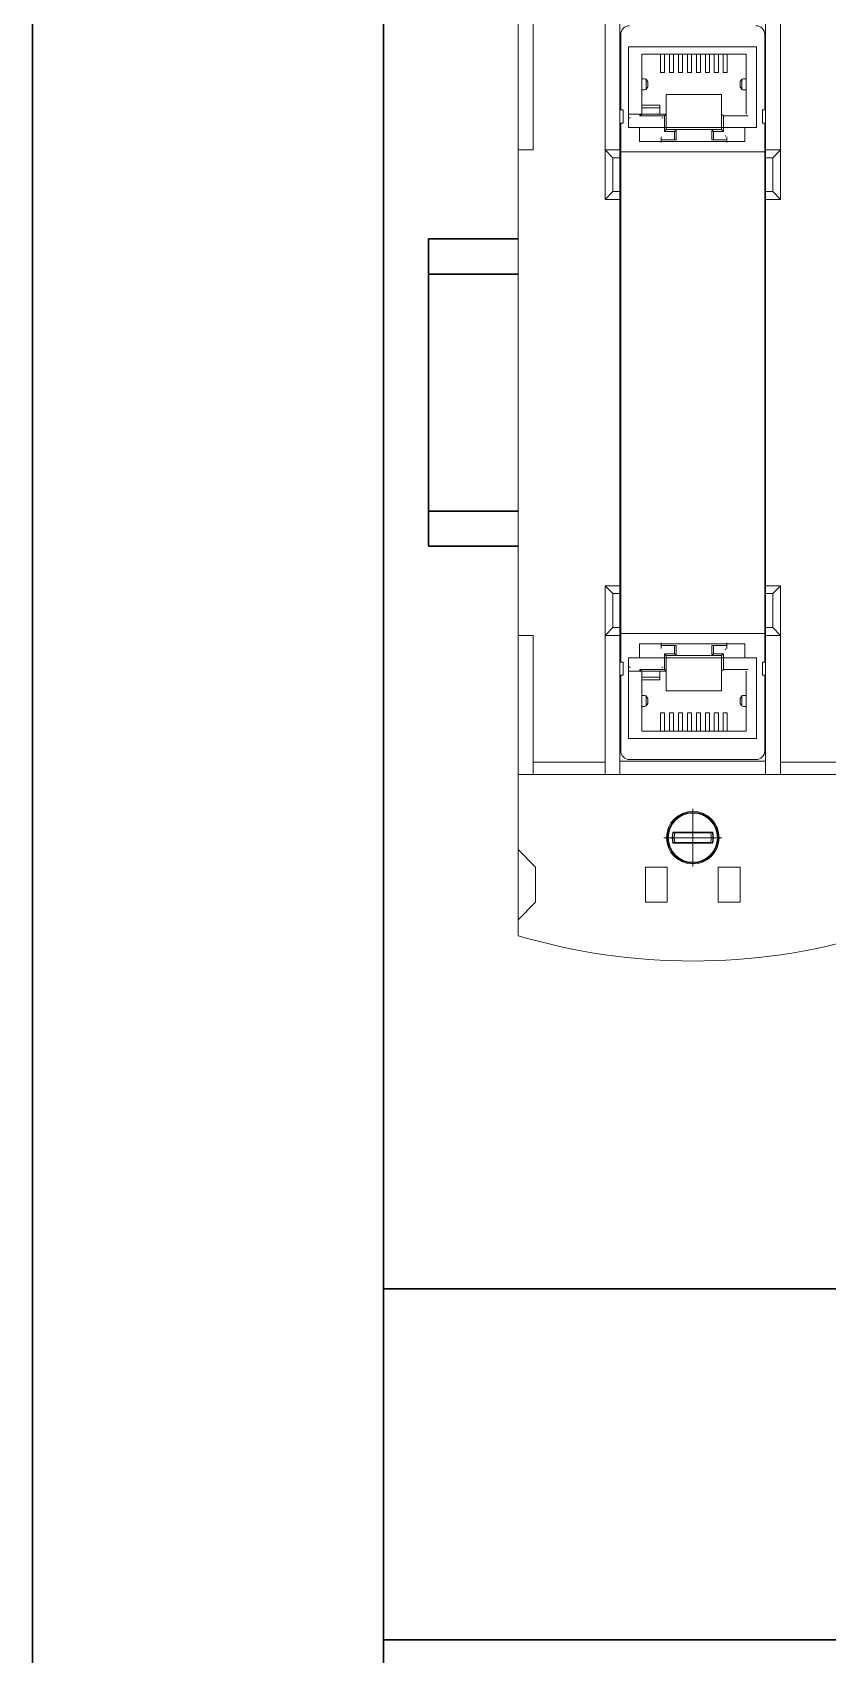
# Model space of a CAD drawing. Header units: millimetres. Extents: x -6000 to 26000, y -6000 to 26000.
# Drawn here: x 78.11 to 90.7, y -2343.78 to -2318.07 of the extents above; entities that cross this region are included whole.
import ezdxf

# ---------------------------------------------------------------- set-up
doc = ezdxf.new("R2010")
doc.units = ezdxf.units.MM
doc.header["$MEASUREMENT"] = 0
doc.linetypes.add('DOT_CENTER', pattern=[14, 12, -1, 0, -1])
for name, color, linetype, lineweight in [('Чертеж и Рисунок_Ном._пера__2', 8, 'Continuous', 15), ('Чертеж и Рисунок_Ном._пера__21', 7, 'Continuous', 30), ('Чертеж и Рисунок_Ном._пера__7', 7, 'Continuous', 15)]:
    doc.layers.add(name, color=color, linetype=linetype, lineweight=lineweight)

msp = doc.modelspace()

# ---------------------------------------------------------------- linework, layer by layer
at = {"layer": 'Чертеж и Рисунок_Ном._пера__2', "color": 8, "linetype": 'DOT_CENTER', "lineweight": 15}
for p, q in [((88.569, -2330.371), (88.569, -2331.289)), ((89.028, -2330.83), (88.11, -2330.83))]:
    msp.add_line(p, q, dxfattribs=at)
at = {"layer": 'Чертеж и Рисунок_Ном._пера__2', "color": 8, "linetype": 'Continuous', "lineweight": 15}
msp.add_circle((88.569, -2330.83), 0.39, dxfattribs=at)
for radius, start, end in [(0.319, 165.6045, 194.3955), (0.293, 164.6084, 195.3916), (0.293, 344.6084, 15.3916), (0.319, 345.6045, 14.3955)]:
    msp.add_arc((88.569, -2330.83), radius, start, end, dxfattribs=at)
at = {"layer": 'Чертеж и Рисунок_Ном._пера__21', "color": 7, "linetype": 'Continuous', "lineweight": 30}
for p, q in [((78.105, -2378.37), (78.105, -2265.604)), ((83.67, -2265.604), (83.67, -2378.37)), ((84.381, -2321.342), (85.8, -2321.342)), ((84.381, -2326.212), (84.381, -2321.342)), ((84.381, -2321.899), (85.8, -2321.899)), ((84.381, -2325.655), (84.381, -2321.899)), ((85.8, -2325.655), (84.381, -2325.655)), ((85.8, -2326.212), (84.381, -2326.212)), ((83.67, -2337.978), (154.569, -2337.978)), ((83.67, -2343.542), (83.67, -2337.978)), ((154.569, -2343.542), (83.67, -2343.542))]:
    msp.add_line(p, q, dxfattribs=at)
at = {"layer": 'Чертеж и Рисунок_Ном._пера__7', "color": 7, "linetype": 'Continuous', "lineweight": 15}
for p, q in [((85.8, -2319.93), (85.8, -2317.725)), ((86.037, -2319.93), (86.037, -2317.918)), ((87.178, -2317.918), (87.178, -2319.93)), ((87.414, -2317.937), (87.414, -2318.212)), ((89.723, -2318.212), (89.723, -2317.937)), ((89.96, -2317.918), (89.96, -2319.93)), ((87.414, -2318.212), (87.414, -2319.297)), ((87.428, -2318.212), (87.414, -2318.212)), ((87.428, -2318.101), (87.428, -2319.297)), ((89.71, -2319.297), (89.71, -2318.101)), ((89.723, -2318.212), (89.71, -2318.212)), ((89.723, -2319.297), (89.723, -2318.212)), ((87.759, -2319.363), (87.759, -2318.413)), ((89.416, -2318.413), (87.759, -2318.413)), ((88.059, -2318.705), (88.059, -2318.413)), ((88.123, -2318.705), (88.123, -2318.413)), ((88.201, -2318.705), (88.201, -2318.413)), ((88.265, -2318.705), (88.265, -2318.413)), ((88.343, -2318.705), (88.343, -2318.413)), ((88.407, -2318.705), (88.407, -2318.413)), ((88.485, -2318.705), (88.485, -2318.413)), ((88.549, -2318.705), (88.549, -2318.413)), ((88.627, -2318.705), (88.627, -2318.413)), ((88.691, -2318.705), (88.691, -2318.413)), ((88.768, -2318.705), (88.768, -2318.413)), ((88.832, -2318.705), (88.832, -2318.413)), ((88.91, -2318.705), (88.91, -2318.413)), ((88.974, -2318.705), (88.974, -2318.413)), ((89.052, -2318.705), (89.052, -2318.413)), ((89.116, -2318.705), (89.116, -2318.413)), ((89.416, -2319.363), (89.416, -2318.413)), ((88.123, -2318.705), (88.059, -2318.705)), ((88.265, -2318.705), (88.201, -2318.705)), ((88.407, -2318.705), (88.343, -2318.705)), ((88.549, -2318.705), (88.485, -2318.705)), ((88.691, -2318.705), (88.627, -2318.705)), ((88.832, -2318.705), (88.768, -2318.705)), ((88.974, -2318.705), (88.91, -2318.705)), ((89.116, -2318.705), (89.052, -2318.705)), ((87.828, -2318.811), (87.828, -2318.971)), ((87.828, -2318.811), (87.854, -2318.85)), ((87.828, -2318.971), (87.854, -2318.932)), ((87.857, -2318.874), (87.857, -2318.908)), ((89.318, -2318.874), (89.318, -2318.908)), ((89.347, -2318.811), (89.321, -2318.85)), ((89.347, -2318.971), (89.321, -2318.932)), ((89.347, -2318.811), (89.347, -2318.971)), ((88.047, -2319.224), (87.759, -2319.224)), ((88.047, -2319.266), (87.759, -2319.266)), ((88.047, -2319.363), (88.047, -2319.224)), ((88.149, -2319.609), (88.149, -2319.053)), ((89.026, -2319.053), (88.149, -2319.053)), ((89.026, -2319.609), (89.026, -2319.053)), ((87.414, -2319.297), (87.414, -2319.506)), ((87.463, -2319.297), (87.414, -2319.297)), ((87.414, -2319.506), (87.463, -2319.506)), ((87.414, -2319.506), (87.414, -2319.93)), ((87.428, -2319.506), (87.428, -2328.048)), ((87.463, -2319.506), (87.463, -2319.297)), ((88.149, -2319.363), (87.555, -2319.363)), ((87.731, -2319.391), (87.731, -2319.363)), ((87.759, -2319.363), (87.731, -2319.391)), ((88.122, -2319.391), (87.731, -2319.391)), ((88.149, -2319.363), (88.122, -2319.391)), ((88.122, -2319.637), (88.122, -2319.391)), ((89.026, -2319.363), (89.054, -2319.391)), ((89.444, -2319.391), (89.054, -2319.391)), ((89.054, -2319.391), (89.054, -2319.637)), ((89.675, -2319.506), (89.675, -2319.297)), ((89.723, -2319.297), (89.675, -2319.297)), ((89.675, -2319.506), (89.723, -2319.506)), ((89.71, -2328.048), (89.71, -2319.506)), ((89.723, -2319.506), (89.723, -2319.297)), ((89.723, -2319.93), (89.723, -2319.506)), ((87.727, -2319.795), (87.727, -2319.576)), ((88.066, -2319.813), (88.066, -2319.722)), ((88.066, -2319.771), (88.305, -2319.771)), ((88.149, -2319.609), (88.122, -2319.637)), ((88.277, -2319.637), (88.122, -2319.637)), ((88.149, -2319.609), (89.026, -2319.609)), ((88.305, -2319.609), (88.277, -2319.637)), ((88.277, -2319.771), (88.277, -2319.637)), ((88.305, -2319.771), (88.305, -2319.609)), ((88.87, -2319.609), (88.87, -2319.771)), ((88.87, -2319.609), (88.898, -2319.637)), ((88.87, -2319.771), (89.109, -2319.771)), ((89.054, -2319.637), (88.898, -2319.637)), ((88.898, -2319.637), (88.898, -2319.771)), ((89.026, -2319.609), (89.054, -2319.637)), ((89.109, -2319.813), (89.109, -2319.722)), ((89.396, -2319.795), (89.396, -2319.576)), ((86.037, -2319.93), (85.8, -2319.93)), ((85.8, -2319.93), (85.8, -2327.624)), ((87.302, -2320.055), (87.178, -2319.93)), ((87.178, -2319.93), (87.414, -2319.93)), ((87.178, -2319.93), (87.178, -2320.716)), ((87.414, -2319.93), (87.414, -2320.055)), ((89.71, -2319.959), (87.428, -2319.959)), ((88.562, -2319.795), (87.727, -2319.795)), ((88.562, -2319.795), (89.396, -2319.795)), ((89.723, -2320.055), (89.723, -2319.93)), ((89.723, -2319.93), (89.96, -2319.93)), ((89.96, -2319.93), (89.835, -2320.055)), ((89.96, -2320.716), (89.96, -2319.93)), ((87.302, -2320.591), (87.302, -2320.055)), ((87.414, -2320.055), (87.302, -2320.055)), ((87.414, -2320.055), (87.414, -2320.591)), ((89.723, -2320.055), (89.835, -2320.055)), ((89.723, -2320.055), (89.723, -2320.591)), ((89.835, -2320.055), (89.835, -2320.591)), ((87.178, -2320.716), (87.302, -2320.591)), ((87.178, -2320.716), (87.414, -2320.716)), ((87.302, -2320.591), (87.414, -2320.591)), ((87.414, -2320.591), (87.414, -2320.594)), ((87.414, -2320.594), (87.414, -2320.716)), ((87.428, -2320.594), (87.414, -2320.594)), ((87.414, -2320.716), (87.414, -2326.838)), ((89.723, -2320.594), (89.71, -2320.594)), ((89.723, -2320.594), (89.723, -2320.591)), ((89.723, -2320.591), (89.835, -2320.591)), ((89.723, -2320.716), (89.723, -2320.594)), ((89.723, -2323.309), (89.723, -2320.716)), ((89.723, -2320.716), (89.96, -2320.716)), ((89.96, -2320.716), (89.835, -2320.591)), ((89.71, -2323.309), (89.723, -2323.309)), ((89.723, -2326.401), (89.723, -2323.309)), ((89.723, -2326.401), (89.71, -2326.401)), ((89.723, -2326.838), (89.723, -2326.401)), ((87.178, -2326.838), (87.302, -2326.963)), ((87.178, -2326.838), (87.414, -2326.838)), ((87.178, -2327.624), (87.178, -2326.838)), ((87.302, -2326.963), (87.414, -2326.963)), ((87.302, -2326.963), (87.302, -2327.499)), ((87.414, -2326.963), (87.414, -2326.838)), ((87.414, -2326.963), (87.414, -2326.96)), ((87.428, -2326.96), (87.414, -2326.96)), ((87.414, -2327.499), (87.414, -2326.963)), ((89.723, -2326.96), (89.71, -2326.96)), ((89.723, -2326.838), (89.96, -2326.838)), ((89.723, -2326.838), (89.723, -2326.96)), ((89.723, -2327.499), (89.723, -2326.963)), ((89.723, -2326.963), (89.723, -2326.963)), ((89.723, -2326.963), (89.835, -2326.963)), ((89.96, -2326.838), (89.835, -2326.963)), ((89.835, -2327.499), (89.835, -2326.963)), ((89.96, -2326.838), (89.96, -2327.624)), ((87.302, -2327.499), (87.178, -2327.624)), ((87.414, -2327.499), (87.302, -2327.499)), ((87.414, -2327.624), (87.414, -2327.499)), ((89.723, -2327.499), (89.723, -2327.624)), ((89.723, -2327.499), (89.835, -2327.499)), ((89.96, -2327.624), (89.835, -2327.499)), ((85.8, -2327.624), (85.8, -2329.829)), ((86.037, -2327.624), (85.8, -2327.624)), ((86.037, -2329.636), (86.037, -2327.624)), ((87.178, -2327.624), (87.414, -2327.624)), ((87.178, -2329.636), (87.178, -2327.624)), ((87.414, -2328.048), (87.414, -2327.624)), ((89.71, -2327.595), (87.428, -2327.595)), ((88.066, -2327.741), (88.066, -2327.832)), ((89.109, -2327.741), (89.109, -2327.832)), ((89.723, -2327.624), (89.723, -2328.048)), ((89.723, -2327.624), (89.96, -2327.624)), ((89.96, -2329.636), (89.96, -2327.624)), ((88.562, -2327.759), (87.727, -2327.759)), ((87.727, -2327.759), (87.727, -2327.978)), ((88.066, -2327.783), (88.305, -2327.783)), ((88.277, -2327.917), (88.122, -2327.917)), ((88.122, -2327.917), (88.122, -2328.163)), ((88.149, -2327.944), (88.122, -2327.917)), ((88.149, -2327.944), (89.026, -2327.944)), ((88.149, -2327.944), (88.149, -2328.501)), ((88.277, -2327.783), (88.277, -2327.917)), ((88.305, -2327.944), (88.277, -2327.917)), ((88.305, -2327.783), (88.305, -2327.944)), ((88.562, -2327.759), (89.396, -2327.759)), ((88.87, -2327.783), (89.109, -2327.783)), ((88.87, -2327.944), (88.87, -2327.783)), ((88.87, -2327.944), (88.898, -2327.917)), ((88.898, -2327.917), (88.898, -2327.783)), ((89.054, -2327.917), (88.898, -2327.917)), ((89.026, -2327.944), (89.054, -2327.917)), ((89.026, -2327.944), (89.026, -2328.501)), ((89.054, -2328.163), (89.054, -2327.917)), ((89.396, -2327.759), (89.396, -2327.978)), ((87.414, -2328.048), (87.463, -2328.048)), ((87.414, -2328.257), (87.414, -2328.048)), ((87.463, -2328.257), (87.414, -2328.257)), ((87.414, -2329.342), (87.414, -2328.257)), ((87.428, -2328.257), (87.428, -2329.453)), ((87.463, -2328.048), (87.463, -2328.257)), ((88.149, -2328.191), (87.555, -2328.191)), ((87.731, -2328.163), (87.731, -2328.191)), ((88.122, -2328.163), (87.731, -2328.163)), ((87.759, -2328.191), (87.731, -2328.163)), ((87.759, -2328.191), (87.759, -2329.141)), ((88.047, -2328.191), (88.047, -2328.33)), ((88.149, -2328.191), (88.122, -2328.163)), ((89.026, -2328.191), (89.054, -2328.163)), ((89.444, -2328.163), (89.054, -2328.163)), ((89.416, -2328.191), (89.416, -2329.141)), ((89.675, -2328.048), (89.675, -2328.257)), ((89.675, -2328.048), (89.723, -2328.048)), ((89.723, -2328.257), (89.675, -2328.257)), ((89.71, -2329.453), (89.71, -2328.257)), ((89.723, -2328.048), (89.723, -2328.257)), ((89.723, -2328.257), (89.723, -2329.342)), ((88.047, -2328.288), (87.759, -2328.288)), ((88.047, -2328.33), (87.759, -2328.33)), ((89.026, -2328.501), (88.149, -2328.501)), ((87.828, -2328.743), (87.828, -2328.583)), ((87.828, -2328.583), (87.854, -2328.622)), ((87.828, -2328.743), (87.854, -2328.704)), ((87.857, -2328.68), (87.857, -2328.646)), ((89.318, -2328.68), (89.318, -2328.646)), ((89.347, -2328.583), (89.321, -2328.622)), ((89.347, -2328.743), (89.321, -2328.704)), ((89.347, -2328.743), (89.347, -2328.583)), ((88.059, -2328.849), (88.059, -2329.141)), ((88.123, -2328.849), (88.059, -2328.849)), ((88.123, -2328.849), (88.123, -2329.141)), ((88.201, -2328.849), (88.201, -2329.141)), ((88.265, -2328.849), (88.201, -2328.849)), ((88.265, -2328.849), (88.265, -2329.141)), ((88.343, -2328.849), (88.343, -2329.141)), ((88.407, -2328.849), (88.343, -2328.849)), ((88.407, -2328.849), (88.407, -2329.141)), ((88.485, -2328.849), (88.485, -2329.141)), ((88.549, -2328.849), (88.485, -2328.849)), ((88.549, -2328.849), (88.549, -2329.141)), ((88.627, -2328.849), (88.627, -2329.141)), ((88.691, -2328.849), (88.627, -2328.849)), ((88.691, -2328.849), (88.691, -2329.141)), ((88.768, -2328.849), (88.768, -2329.141)), ((88.832, -2328.849), (88.768, -2328.849)), ((88.832, -2328.849), (88.832, -2329.141)), ((88.91, -2328.849), (88.91, -2329.141)), ((88.974, -2328.849), (88.91, -2328.849)), ((88.974, -2328.849), (88.974, -2329.141)), ((89.116, -2328.849), (89.052, -2328.849)), ((89.052, -2328.849), (89.052, -2329.141)), ((89.116, -2328.849), (89.116, -2329.141)), ((89.416, -2329.141), (87.759, -2329.141)), ((87.414, -2329.617), (87.414, -2329.342)), ((87.428, -2329.342), (87.414, -2329.342)), ((89.723, -2329.342), (89.71, -2329.342)), ((89.723, -2329.342), (89.723, -2329.617)), ((86.037, -2329.829), (86.037, -2329.636)), ((87.178, -2329.636), (86.037, -2329.636)), ((87.178, -2329.829), (87.178, -2329.636)), ((87.414, -2329.829), (87.414, -2329.617)), ((87.414, -2329.617), (89.723, -2329.617)), ((89.57, -2329.592), (87.567, -2329.592)), ((89.723, -2329.617), (89.723, -2329.829)), ((91.101, -2329.636), (89.96, -2329.636)), ((89.96, -2329.829), (89.96, -2329.636)), ((85.8, -2329.829), (85.8, -2331.018)), ((85.8, -2329.829), (86.037, -2329.829)), ((86.037, -2329.829), (87.178, -2329.829)), ((87.178, -2329.829), (87.414, -2329.829)), ((87.414, -2329.829), (89.723, -2329.829)), ((89.723, -2329.829), (89.96, -2329.829)), ((89.96, -2329.829), (91.101, -2329.829)), ((88.884, -2330.743), (88.254, -2330.743)), ((85.8, -2331.018), (85.8, -2332.131)), ((85.8, -2331.018), (86.079, -2331.296)), ((88.254, -2330.918), (88.884, -2330.918)), ((86.079, -2331.296), (86.079, -2331.853)), ((87.818, -2331.853), (87.818, -2331.296)), ((88.165, -2331.296), (87.818, -2331.296)), ((88.165, -2331.296), (88.165, -2331.853)), ((88.972, -2331.296), (89.32, -2331.296)), ((88.972, -2331.853), (88.972, -2331.296)), ((89.32, -2331.296), (89.32, -2331.853)), ((86.079, -2331.853), (85.8, -2332.131)), ((88.165, -2331.853), (87.818, -2331.853)), ((89.32, -2331.853), (88.972, -2331.853)), ((85.8, -2332.131), (85.8, -2332.383))]:
    msp.add_line(p, q, dxfattribs=at)
for points in [[(89.576, -2319.576), (89.576, -2318.297), (87.548, -2318.297), (87.548, -2319.576)], [(89.576, -2327.978), (89.576, -2329.257), (87.548, -2329.257), (87.548, -2327.978)]]:
    msp.add_lwpolyline(points, close=True, dxfattribs=at)
at = {"layer": 'Чертеж и Рисунок_Ном._пера__7', "color": 7, "linetype": 'Continuous', "lineweight": 15, "flags": 128}
for points in [[(89.347, -2318.811), (89.357, -2318.807), (89.367, -2318.805), (89.379, -2318.804), (89.391, -2318.803), (89.403, -2318.803), (89.416, -2318.803)], [(89.347, -2318.971), (89.357, -2318.975), (89.367, -2318.977), (89.379, -2318.978), (89.391, -2318.979), (89.403, -2318.979), (89.416, -2318.979)], [(89.347, -2328.583), (89.357, -2328.579), (89.367, -2328.577), (89.379, -2328.576), (89.391, -2328.575), (89.403, -2328.575), (89.416, -2328.575)], [(89.347, -2328.743), (89.357, -2328.747), (89.367, -2328.749), (89.379, -2328.75), (89.391, -2328.751), (89.403, -2328.751), (89.416, -2328.751)], [(88.286, -2330.752), (88.273, -2330.752), (88.262, -2330.751)], [(88.852, -2330.752), (88.77, -2330.753), (88.71, -2330.753), (88.625, -2330.753), (88.569, -2330.753), (88.512, -2330.753), (88.427, -2330.753), (88.367, -2330.753), (88.286, -2330.752)], [(88.877, -2330.751), (88.865, -2330.752), (88.854, -2330.752)], [(88.26, -2330.909), (88.272, -2330.908), (88.286, -2330.908)], [(88.286, -2330.908), (88.367, -2330.908), (88.427, -2330.907), (88.512, -2330.907), (88.569, -2330.907), (88.625, -2330.907), (88.71, -2330.907), (88.77, -2330.908), (88.852, -2330.908)], [(88.852, -2330.908), (88.864, -2330.908)]]:
    msp.add_lwpolyline(points, dxfattribs=at)
at = {"layer": 'Чертеж и Рисунок_Ном._пера__7', "color": 7, "linetype": 'Continuous', "lineweight": 15}
for radius in [0.417, 0.403]:
    msp.add_circle((88.569, -2330.83), radius, dxfattribs=at)
for centre, radius, start, end in [((87.567, -2318.101), 0.139, 90, 180), ((89.57, -2318.101), 0.139, 0, 90), ((87.582, -2319.433), 0.0139, 90, 180), ((88.08, -2319.433), 0.0139, 0, 90), ((89.095, -2319.701), 0.0139, 180, 270), ((89.095, -2327.853), 0.0139, 90, 180), ((87.582, -2328.121), 0.0139, 180, 270), ((88.08, -2328.121), 0.0139, 270, 0), ((87.567, -2329.453), 0.139, 180, 270), ((89.57, -2329.453), 0.139, 270, 0), ((88.569, -2330.83), 0.327, 164.4848, 195.5152), ((88.569, -2330.83), 0.327, 344.4848, 15.5152), ((88.569, -2323.047), 9.738, 253.4838, 286.5162)]:
    msp.add_arc(centre, radius, start, end, dxfattribs=at)
for centre, major_axis, ratio, start_param, end_param in [((87.759, -2318.812), (0.0696, 0), 0.130504, 0.087266, 1.570796), ((87.759, -2318.97), (0.0696, 0), 0.130504, 4.712389, 6.195919), ((87.854, -2318.891), (0, 0.0417), 0.087489, 5.132989, 6.153415), ((87.854, -2318.891), (0, 0.0417), 0.087489, 3.271363, 4.291789), ((89.321, -2318.891), (0, 0.0417), 0.087489, 0.129771, 1.150197), ((89.321, -2318.891), (0, 0.0417), 0.087489, 1.991396, 3.011822), ((87.759, -2328.584), (0.0696, 0), 0.130504, 0.087266, 1.570796), ((87.759, -2328.742), (0.0696, 0), 0.130504, 4.712389, 6.195919), ((87.854, -2328.663), (0, -0.0417), 0.087489, 1.991396, 3.011822), ((87.854, -2328.663), (0, -0.0417), 0.087489, 0.129771, 1.150197), ((89.321, -2328.663), (0, -0.0417), 0.087489, 3.271363, 4.291789), ((89.321, -2328.663), (0, -0.0417), 0.087489, 5.132989, 6.153415)]:
    msp.add_ellipse(centre, major_axis=major_axis, ratio=ratio, start_param=start_param, end_param=end_param, dxfattribs=at)

doc.saveas('drawing.dxf')
